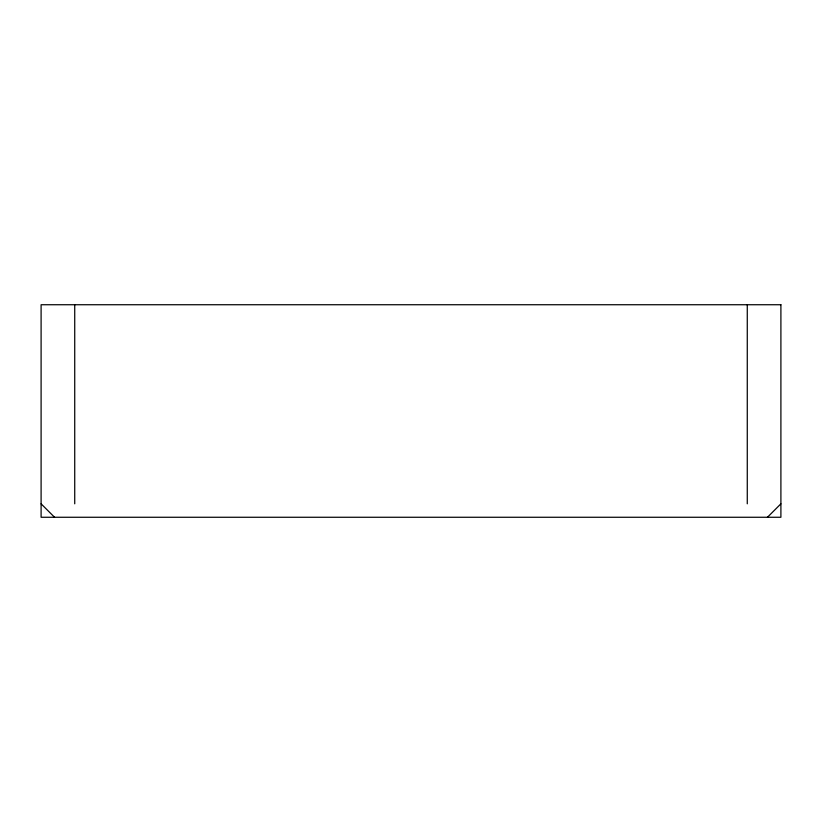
<?xml version="1.0" encoding="UTF-8"?>
<svg xmlns="http://www.w3.org/2000/svg" width="822" height="822" viewBox="0 0 822 822"><rect width="100%" height="100%" fill="white"/><g stroke="black" fill="none" stroke-linecap="round" stroke-linejoin="round"><path stroke-width="1.23" d="M767.45 517.264L780.9 503.814M41.1 503.814L54.55 517.264M747.27 304.736L747.27 503.814M74.73 304.736L74.73 503.814M780.9 304.736L41.1 304.736L41.1 517.264L780.9 517.264L780.9 304.736"/></g></svg>
